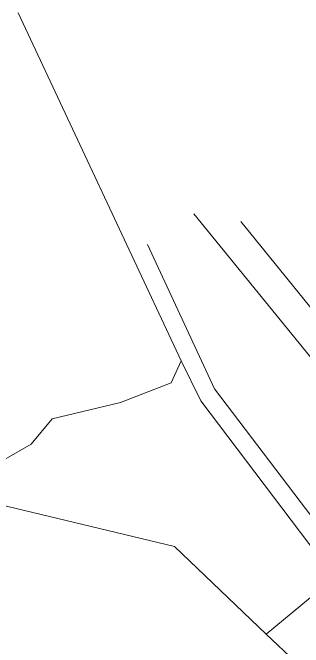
# Model space of a CAD drawing. Header units: millimetres. Extents: x 1956 to 626126, y 2654 to 1331070.
# Drawn here: x 624079 to 624369, y 1330269 to 1330900 of the extents above; entities that cross this region are included whole.
import ezdxf

# ---------------------------------------------------------------- set-up
doc = ezdxf.new("R2010")
doc.units = ezdxf.units.MM

msp = doc.modelspace()

# ---------------------------------------------------------------- linework, layer by layer
at = {"color": 1, "lineweight": 0}
for p, q in [((624084.76, 1330899.97), (624247.13, 1330553.77)), ((624494.69, 1330411.84), (624259.73, 1330699.96)), ((624306.53, 1330692.09), (624474.94, 1330485.17)), ((624213.67, 1330669.2), (624280.33, 1330525.75)), ((624237.1, 1330531.86), (624247.13, 1330553.77)), ((624247.13, 1330553.77), (624266.68, 1330513.98)), ((624186.9, 1330512.26), (624237.1, 1330531.86)), ((624280.33, 1330525.75), (624409.9, 1330355.72)), ((624266.68, 1330513.98), (624400.09, 1330337.87)), ((624118.65, 1330495.87), (624186.9, 1330512.26)), ((624097.71, 1330470.59), (624118.65, 1330495.87)), ((624034.4, 1330434.66), (624097.71, 1330470.59)), ((624240.6, 1330368.74), (624063.51, 1330411.19)), ((624331.82, 1330281.84), (624240.6, 1330368.74)), ((624400.09, 1330337.87), (624331.82, 1330281.84)), ((624401.57, 1330216.67), (624331.82, 1330281.84))]:
    msp.add_line(p, q, dxfattribs=at)

doc.saveas('drawing.dxf')
